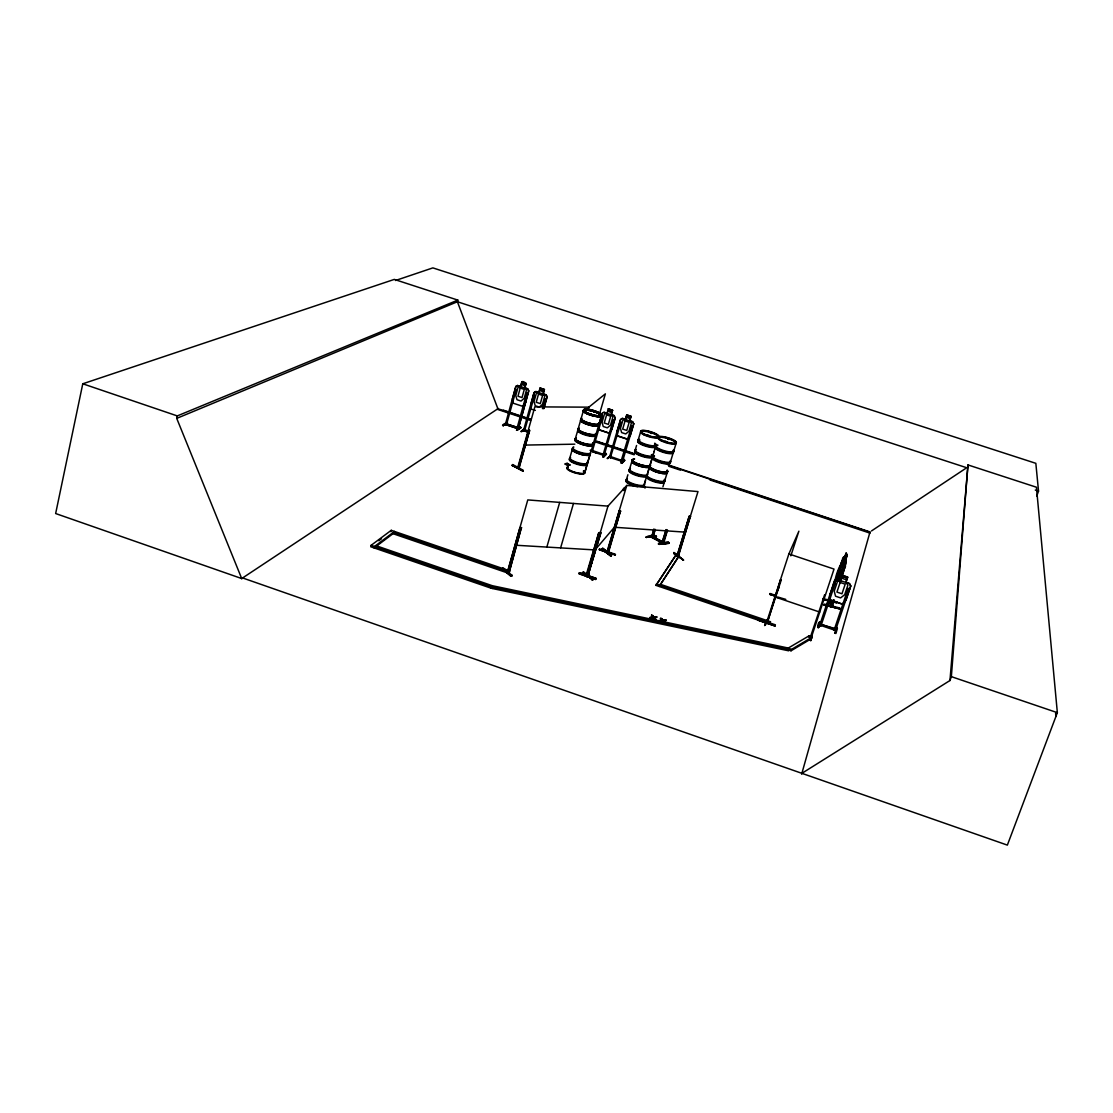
<?xml version="1.0" encoding="UTF-8"?>
<svg xmlns="http://www.w3.org/2000/svg" width="1113" height="1113" viewBox="0 0 1113 1113"><rect width="100%" height="100%" fill="white"/><g stroke="black" fill="none" stroke-linecap="round" stroke-linejoin="round"><path stroke-width="1.5" d="M830.159 594.328L830.117 599.851L842.513 604.095M607.935 551.13C606.168 550.448 609.187 552.257 607.489 552.674C611.427 553.008 605.124 549.641 608.714 550.991M606.988 551.269L606.46 552.785L607.211 552.994L619.774 511.09L618.925 511.27L619.774 511.09M588.234 576.103C590.641 573.64 585.883 574.628 588.777 574.558M587.33 576.228C587.274 572.249 588.638 577.424 585.828 576.144L598.766 532.737L600.408 532.431L587.525 576.576C583.156 576.158 590.906 574.266 586.481 574.558M834.221 600.394L832.162 606.891L831.453 606.668M832.552 605.375L832.107 606.822M831.244 606.168L833.4 599.726M831.634 604.637L832.385 604.916L831.119 606.182M801.889 773.326L949.959 680.516L951.351 676.648L967.962 464.928L1036.44 487.23L1057.35 712.668L1007.362 845.115L242.62 577.953L241.702 578.551L176.73 418.377L177.273 415.914L457.833 300.107L457.401 301.748L497.887 408.735L530.818 419.671M949.959 680.516L967.962 464.928M840.301 580.123L846.047 561.161M840.148 580.944L846.061 563.47L845.449 559.839M834.889 582.767C834.917 573.932 845.88 549.919 842.778 572.736M835.056 582.809L842.819 557.989L843.724 556.792L844.419 558.03M810.654 639.683L810.793 640.629L812.017 635.231M810.807 640.587L812.17 635.161M812.351 634.438L810.334 640.476M838.131 581.014L841.317 573.181L838.826 576.381L839.633 569.981L838.27 577.063L835.919 581.083M457.833 300.107L394.294 279.405L82.779 383.79L55.65 513.538L241.827 578.593L242.745 577.995M668.607 439.148L667.953 438.772M839.689 608.574L824.204 605.249L824.316 604.081L839.87 608.018L839.592 608.741L824.107 604.888M839.786 608.978L824.037 604.916M595.872 452.88L590.099 450.334M668.05 438.925L669.219 439.454L668.356 439.19M668.83 439.301L668.565 438.55M666.117 442.376L666.297 441.805M666.937 441.931L665.546 441.583M615.252 554.9L599.337 549.544L615.364 554.872L607.587 552.66M599.504 548.973L615.433 554.288L615.169 555.15M837.059 576.701C841.372 562.329 834.027 579.33 839.411 581.083L841.581 576.84M842.555 572.652L843.863 567.296M506.735 571.136L393.376 532.292L393.014 533.684L506.345 572.541L507.667 570.204L391.233 530.317L371.116 545.328L370.74 546.761L490.875 588.123L492.252 585.688L788.31 648.044L791.454 649.436L812.128 637.179L809.068 635.843L788.31 648.044L787.865 649.408L791.009 650.799L811.683 638.5L812.128 637.179M651.578 432.707L651.022 432.47M650.66 432.929L651.689 433.402M650.771 432.526L651.23 432.915M390.872 531.708L391.233 530.317M651.035 433.333L650.632 432.707M647.363 435.726L649.408 436.059M503.243 425.486C514.568 419.531 499.167 425.194 503.285 425.709L507.18 422.37L503.493 424.971M505.455 423.19L506.61 423.566C507.431 427.183 505.845 420.116 505.316 424.568L515.764 386.517L517.587 385.404C524.098 390.134 518.213 376.82 526.129 383.442L524.877 387.853L527.743 388.757L528.814 390.844L518.282 428.839L528.689 390.83L527.645 388.882L517.573 385.599L515.764 386.517M515.889 386.614L512.648 398.273L512.787 402.92M506.401 424.888L516.279 389.453L515.082 389.063M521.872 382.204L520.62 386.601L518.032 387.352L515.792 395.505L517.002 399.72L521.065 401.056L524.209 398.287L526.463 390.134L524.696 387.95L525.948 383.54M517.281 427.142L517.058 428.477L517.615 427.044L518.324 427.489M516.543 430.119L520.341 426.752L520.87 427.726L516.543 430.119L520.828 427.615M516.752 430.091L516.752 429.381M520.787 431.524L525.169 428.422M512.759 464.566L523.263 470.298L523.04 471.077L511.994 465.345L522.985 470.966M512.773 464.566L511.98 465.373M527.659 431.955C517.628 429.326 527.312 429.465 524.779 429.618M523.5 430.592L534.045 392.555L535.868 391.442L538.859 392.43L540.083 388.047L544.452 389.494L543.186 393.905L546.052 394.809L547.165 396.868L543.84 408.624M523.36 430.397L523.778 429.117L525.197 429.604M530.901 404.311L534.17 392.652M524.348 428.881L525.072 429.131L521.524 431.774M533.35 395.101L534.546 395.491L524.571 430.787M599.295 414.843L605.375 393.849L588.847 407.163L534.824 406.871L517.601 468.114C516.168 465.902 521.371 467.279 518.435 466.959M540.181 388.242L538.915 392.652L536.327 393.39L534.045 401.543L535.256 405.758L539.332 407.108L542.49 404.339L544.786 396.172L543.005 394.002L544.271 389.592M518.241 468.336L519.02 468.281L529.621 430.341L528.689 430.355L517.976 468.309L519.507 466.89M518.101 466.667L519.034 466.695L518.769 468.072L529.621 430.341M490.875 588.123L492.252 585.688L375.707 545.593M542.81 407.121L545.189 399.011L542.476 408.652M788.31 648.044L788.7 650.813L492.155 588.471L492.252 585.688M543.701 408.554L546.97 396.896M678.527 555.123L676.968 555.47M508.711 572.444C504.022 569.453 513.51 572.082 507.458 572.639L519.98 527.506L521.385 527.59L509.086 572.778M507.319 572.388L527.771 499.918L607.962 506.123L626.8 485.421L697.99 491.584L677.942 556.583M521.385 527.59L509.476 571.08L508.293 571.066L507.709 572.68L508.905 572.736M509.239 570.788L509.504 571.553M510.881 576.256L512.008 575.365L510.881 576.256L505.845 571.901M801.638 774.203L870.018 531.917L667.703 464.733M569.425 465.011L566.934 463.676L567.199 462.98M569.786 458.069L572.221 449.596M575.282 438.912L577.661 430.703M578.134 428.978L580.583 420.436M581.097 418.725L583.323 410.961M546.845 547.081L559.686 502.394M587.928 410.377L588.847 407.163M560.618 547.888L573.487 503.466M584.868 472.302L587.149 464.399L584.812 472.524M606.975 413.187L603.942 412.227L602.091 413.326L591.156 451.266C591.893 447.148 593.132 453.659 592.728 450.222M591.393 449.777L591.017 451.057M598.85 425.041L602.258 413.41M602.592 416.234L601.27 415.928L602.592 416.234L592.199 451.6M598.836 429.757L598.738 424.985L598.794 429.799L609.089 433.207L611.886 429.34L615.308 417.639L614.209 415.58L611.329 414.676L612.637 410.266L608.241 408.819L607.044 413.41L604.415 414.147L602.063 422.286L603.232 426.502L607.336 427.851L610.536 425.096L612.915 416.944L611.148 414.773L612.456 410.363M604.526 454.132C604.943 457.429 603.719 451.182 602.982 455.203L613.277 419.768L614.487 420.171L613.18 419.851M603.538 457.179L602.996 456.219L603.538 457.179L606.488 454.327L606.029 453.478M615.155 417.653L604.081 455.537L591.086 451.224M835.209 633.102L836.781 627.287L835.014 633.186L835.919 633.492L837.407 628.428L836.489 628.149M607.712 458.473L610.634 455.62M607.795 458.626L607.935 457.888M609.618 455.996L610.773 456.386C611.482 460.003 610.035 452.852 609.465 457.36L620.553 419.392L622.404 418.293L625.409 419.281L626.689 414.899L631.099 416.359L629.791 420.756L632.671 421.674L633.742 423.761L630.306 435.447L627.495 439.301L617.172 435.879L617.117 431.079L620.678 419.49M610.383 457.68L620.998 422.314L619.691 422.008L620.998 422.314M579.15 573.529L595.664 579.497L578.969 573.807L579.428 572.68L596.137 578.343L595.872 579.233L579.205 573.39M626.8 415.093L625.478 419.504L622.849 420.227L620.456 428.38L621.638 432.581L625.743 433.945L628.97 431.19L631.377 423.037L629.596 420.853L630.918 416.457M592.965 580.11L583.017 572.736L583.282 571.832L592.394 579.97M583.824 572.736L583.017 572.736M848.12 588.513L849.65 588.847L848.12 588.513L834.082 630.181L835.376 630.681L850.652 585.925M598.766 532.737L586.468 576.492M586.523 576.534L587.65 574.656M607.962 506.123L587.581 576.506L600.992 532.626M622.765 460.198L621.541 459.808L621.068 461.185L631.725 425.862L632.935 426.265L631.725 425.862M598.516 538.859L588.012 574.197M600.672 533.016L587.734 576.562L588.234 576.061M624.226 459.46L624.741 460.434L621.93 463.328L621.402 462.354L624.296 459.502L621.43 462.354M621.444 459.906L622.89 460.253L622.445 461.672L633.77 423.733M623.03 460.309L622.362 461.631M606.933 552.368L599.253 549.78L599.504 548.932M592.158 580.082L592.464 579.177M610.578 555.916L601.743 549.043L610.578 555.916L611.607 555.095L602.717 548.264L601.827 548.987M626.619 478.98L627.899 474.736M629.68 468.768L631.961 461.046M635.286 449.763L636.58 445.478M638.347 439.454L640.81 431.148M626.8 485.421L606.78 552.438M607.378 550.865L607.197 553.05M607.1 553.036L619.218 510.909L620.456 511.006L608.38 552.785M608.129 552.493L620.456 511.006M836.016 629.179C834.708 630.723 837.755 629.666 834.82 628.511L833.901 630.125L835.78 630.57M834.639 628.497L821.575 624.546L834.319 628.873M643.982 485.115L646.528 476.601M647.043 474.889L649.505 466.653M652.246 457.61L649.63 466.208M654.041 451.586L655.32 447.287M644.232 484.851L645.526 480.607M647.293 474.639L649.143 468.462M652.983 455.634L654.291 451.349M646.514 537.593C646.208 535.019 657.713 534.894 656.42 536.633L645.86 537.245L656.42 536.633M662.945 486.757L664.211 482.499M664.725 480.774L667.244 472.552A9.377 2.365 16.8 0 1 657.7 472.441A9.377 2.365 16.8 0 1 649.38 467.168A9.335 2.365 16.8 0 0 657.7 472.427A9.335 2.365 16.8 0 0 667.16 472.441M670.485 461.77L673.087 453.172M673.615 451.447L676.148 443.141A9.46 2.24 16.8 0 0 664.169 437.103A9.46 2.24 16.8 0 0 661.372 440.275A9.46 2.24 16.8 0 0 676.175 443.099M651.745 535.687L652.774 536.271C653.039 540.862 653.192 532.237 651.453 537.273L663.251 543.534L663.835 541.92L662.346 541.377L663.39 541.961M651.508 537.259L653.943 528.939M667.508 530.178L663.585 543.492L651.787 537.162L653.776 530.567M651.662 537.092L652.176 535.673M652.635 537.829L655.014 529.524M655.362 529.482L652.51 537.774M658.465 544.02L658.715 543.2C673.49 540.64 670.736 544.007 658.465 544.02L669.01 543.269L668.579 542.184L658.673 544.007M659.133 544.382L669.01 543.325M661.915 542.81L666.075 529.635M662.11 542.963L666.423 529.607M663.098 543.506L663.904 541.961M662.945 543.408L667.174 530.219M660.19 584.228L770.446 621.722L770.015 623.043L769.598 624.031L655.974 585.368L676.203 554.65L679.222 555.679L660.106 585.048M649.978 617.743L653.164 616.964L649.978 617.743L653.414 617.826L655.766 619.718L654.319 617.339L657.296 617.033M653.025 617.423L651.62 615.086L653.776 617.395M651.035 618.105L653.414 617.826M655.905 619.259L652.733 615.461M673.713 553.384L673.991 552.549L683.507 560.089L673.713 553.384L683.479 559.978M676.203 554.65L655.974 585.368M676.774 556.514L689.197 516.223L690.366 516.307L678.22 556.876M677.274 555.693L689.197 516.223M677.761 556.542C677.553 553.996 680.113 555.985 677.414 555.276M678.401 556.848L678.833 555.359M662.917 620.011C669.859 619.134 662.555 622.404 661.706 618.536L660.454 618.619L662.012 620.498L658.993 620.831L662.569 620.456L664.781 622.807L663.807 621.958M662.764 620.47L661.706 618.536M664.781 622.807L663.32 620.414L666.284 620.108M769.834 594.147L776.234 596.22M785.792 599.392L778.001 597.097M825.345 595.093L824.58 594.843L810.222 637.61M836.92 579.261L840.607 580.499L842.36 575.282L847.786 577.104L846.033 582.322L849.539 583.504L850.833 585.967L846.172 599.824L842.597 604.303L829.922 599.977L829.95 594.356M819.46 625.005L820.991 625.743L834.987 583.922M774.982 625.979L758.315 620.247L758.69 619.176L775.371 624.824L774.982 625.979L758.329 620.205M775.914 596.401L769.779 594.328L770.043 593.493L776.401 595.664M810.584 636.511L811.725 636.205M767.386 622.57C764.575 623.057 762.92 630.514 767.483 619.844M765.368 625.158L765.605 624.282M767.9 621.026L766.968 620.72L766.537 622.807M790.842 555.832L798.884 531.179L788.88 553.94L766.454 622.779L767.386 622.835M767.247 622.932L780.533 579.692M767.163 622.904L781.187 580.207M767.622 621.388L766.843 621.165L767.678 621.903M769.598 624.031L770.446 621.722M817.763 627.203L818.556 627.607L820.434 621.75L820.184 622.626C817.387 619.899 816.817 635.314 819.293 622.278M833.498 583.421L834.931 584.075M791.009 650.799L791.454 649.436M808.622 637.165L809.068 635.843M810.375 637.735L810.987 635.899L811.154 637.93L834.027 569.077L788.88 553.94M818.556 627.607L818.806 626.716M830.145 594.384L834.75 580.61L836.948 579.414L849.4 583.657L850.638 585.981M834.486 583.365L843.904 556.834M828.684 601.354L829.38 600.074M820.81 625.743L821.394 623.948C817.958 622.125 820.351 627.245 820.893 625.492M833.943 599.865L831.55 606.766L828.907 601.521L829.157 599.907M835.821 580.68L841.957 560.994L842.778 561.634M836.35 579.817L843.849 559.909L844.809 561.606L841.706 570.872L840.76 569.16L841.706 570.844L839.341 580.36M829.811 599.712L829.435 601.646L830.98 604.707M836.851 580.749L839.425 573.07L840.371 574.809L838.312 580.958M846.061 553.286L847.035 554.97L845.324 562.524L840.371 574.837L839.425 573.112L840.245 568.228L846.089 553.05L847.285 554.9L845.532 559.992M844.572 558.295L846.242 553.328M840.12 580.082L845.268 566.086L840.691 581.083M831.328 606.599L831.898 605.152L829.255 600.491L831.564 605.055M822.66 599.225L836.545 602.829L836.823 602.008L822.897 598.613M847.55 577.216L845.783 582.433L847.925 585.076L844.684 594.704L840.593 597.904L835.543 596.206L834.221 591.184L837.449 581.556L840.732 580.736M833.901 630.125L834.472 628.442M835.014 633.186L835.39 632.434M596.081 578.44L579.428 572.694M565.112 464.051L568.047 465.234M1036.773 495.995L1038.526 491.125L1035.841 463.328L432.874 267.885L395.505 280.504M767.747 621.388L767.163 620.72M593.799 412.102L594.62 411.866M594.147 411.81L594.3 411.393M594.718 412.033L594.412 411.963M764.909 624.977L767.706 619.204M767.052 621.235L767.803 621.263M594.036 411.504L594.537 411.518M591.184 414.398L591.657 414.203M589.737 414.3L591.546 415.079M591.56 414.439L590.641 413.799M593.326 411.573L594.231 412.033M769.779 594.328L776.22 596.234M780.422 579.943L781.117 580.36M590.057 414.523L590.906 413.897M775.552 595.358L778.863 587.664M839.564 567.24L841.706 562.9M839.439 580.875L841.386 576.715M836.573 602.648L822.716 599.17M836.795 580.889L838.103 578.621M679.222 555.679L659.174 586.454L659.772 585.549M512.008 575.365L503.132 567.811L502.06 568.66L511.743 576.297M512.537 398.217L512.648 403.031L522.901 406.384L525.447 402.475M522.901 406.384L525.586 402.544M652.969 537.802L652.719 536.271M646.5 537.342L656.35 536.438M587.191 576.228L585.953 576.2L586.523 574.586M842.541 604.039L846.005 599.67M818.458 627.412L820.434 621.75M624.713 460.323L621.346 463.008M621.193 463.078L624.156 460.045L621.402 463.05M621.346 460.281L611.065 456.72M506.345 572.541L507.264 571.595M609.479 457.346L609.854 456.066M607.058 458.375L610.717 455.774M603.079 456.316L605.959 453.394M602.787 456.956L605.959 454.09M604.081 455.356C601.938 455.579 602.996 452.601 604.484 454.299M603.009 454.174L592.756 450.626M617.089 431.107L617.325 435.767L627.468 439.092M631.071 416.387L626.689 414.899M612.609 410.294L608.241 408.819M392.806 533.837L374.121 547.93L374.497 546.497L394.503 531.43M378.796 540.737L381.481 538.734M517.281 430.355L520.87 427.726M516.822 429.479L520.369 426.766M516.682 429.966L520.341 427.448M546.274 399.484L545.064 399.094M547.137 396.882L546.052 394.809M503.285 425.709L506.985 423.107L506.332 422.787M530.748 404.297L530.887 409.069L535.367 410.363M544.41 389.508L540.083 388.047M527.965 393.446L526.769 393.042L516.975 428.422M241.702 578.551L498.29 408.471M871.465 530.957L965.611 468.462M526.087 383.47L521.719 382.037M534.143 392.68L535.896 391.609M836.934 579.219L834.569 580.527L819.683 625.325L819.85 623.67M665.477 441.277L665.685 441.318M648.879 436.282L648.392 435.781M651.175 433.11L650.382 432.707M176.73 418.377L457.401 301.748L967.03 467.836M590.168 413.813L589.403 414.217L590.196 414.606M590.627 414.606L589.862 414.175L591.991 414.718M593.605 411.88L594.551 411.573M611.607 555.095L602.717 548.264M611.19 555.832L602.467 548.904L611.343 555.957M502.728 568.618L511.563 576.172M811.6 636.399L810.904 636.163M608.964 551.283L607.197 550.907L607.879 551.227M518.964 468.309L518.435 468.017M666.645 442.251L665.977 441.917M653.915 616.936L656.253 616.672M663.167 620.887L666.144 620.567M648.851 435.642L649.616 436.393L648.503 436.24M651.578 433.235L650.312 432.776M658.618 543.867L668.482 542.838M586.064 576.172L587.567 576.534M677.107 554.997L678.207 555.081M608.338 552.758L607.392 552.702M609.312 457.151L610.661 457.596M517.712 468.114L518.658 468.072M566.934 463.676L570.023 465.067M836.239 629.235L834.458 628.664M821.436 624.24L820.253 623.6M524.14 445.103L574.837 444.17M529.259 430.147L528.689 430.355M665.337 441.764L664.572 441.569M666.437 442.278L666.687 442M647.168 435.406L648.169 435.712M683.507 560.089L673.963 552.549M651.355 432.734L650.799 432.72M621.68 459.864L621.36 461.144M514.999 545.189L595.038 549.933L614.362 527.256L685.469 532.167M590.474 413.813L590.739 414.286M591.573 449.819L592.659 450.362M520.3 527.757L521.691 527.84M599.1 532.974L600.408 533.057M518.644 427.559L517.434 427.169M518.282 428.839L505.33 424.554M505.692 423.121L505.399 424.401L518.408 428.755M619.538 511.145L620.776 511.229M689.517 516.446L690.686 516.529M649.004 436.268L648.281 436.199M651.425 433.402L650.813 433.152M777.792 597.611L777.111 597.278M492.558 587.038L789.145 649.449M657.407 472.079L656.03 471.62M651.244 433.374L650.465 433.124M648.058 435.141L648.809 435.364M648.322 436.324L649.519 436.018M666.311 442.362L665.574 442.348M831.814 605.138L832.58 605.43M845.546 566.6L844.725 565.947M819.752 625.103L835.446 630.431M523.555 430.453L527.771 431.872M667.703 439.051L668.51 439.412M665.95 442.195L665.018 441.931M1035.285 490.068L1038.526 491.125M603.969 412.394L614.112 415.706M622.404 418.488L632.56 421.799L633.575 423.775M535.854 391.637L545.954 394.934M598.947 429.688L609.061 432.999M503.229 410.113L519.674 415.566M522.957 416.665L531.179 419.392M596.971 441.249L633.158 453.255M595.01 440.985L634.521 454.104M669.08 465.596L869.907 532.292M497.247 409.292L530.233 420.255M594.565 441.624L604.456 444.908M607.754 446.007L634.146 454.772M668.788 466.277L680.335 470.117M710.024 479.981L870.018 533.127M609.354 457.29L622.654 461.589L621.332 461.297M529.496 431.441L524.96 430.063L527.91 431.051M569.939 464.928C566.294 462.312 562.135 464.107 568.214 464.997M842.485 575.518L847.522 577.257M774.885 596.902L819.683 612.067M758.412 620.024L775.093 625.701M951.351 676.648L1057.35 712.668M82.779 383.79L177.273 415.914M656.378 584.047L770.029 622.71M745.334 614.654L770.015 623.043M651.481 615.545L652.594 615.92M660.454 618.619L661.567 618.995M650.117 617.27L651.175 617.632M659.133 620.358L660.19 620.72M402.336 535.631L417.097 540.695M448.247 551.366L456.441 554.177M371.116 545.328L491.278 586.676M439.343 569.049L450.821 573M666.131 441.43L666.951 442.028M665.449 442.181L664.419 441.694M512.439 465.262L523.04 471.077M592.506 579.261L583.351 571.859M638.278 465.304L638.041 465.053A9.405 2.365 16.6 0 1 632.866 460.1M505.942 571.832L510.992 576.144M663.32 620.414L664.92 622.348M660.593 618.16L662.165 620.038M654.18 617.798L655.766 619.718M651.62 615.086L653.164 616.964M845.963 554.413L846.019 557.154L845.407 556.069M843.724 556.792L846.214 561.202M841.525 562.858L844.03 567.338M491.863 587.121L492.155 588.471M1055.625 713.224L1055.889 716.535M669.609 462.145A9.419 2.323 16.8 0 1 661.762 463.175A9.419 2.323 16.8 0 1 652.218 457.61M669.915 461.575A9.544 2.365 16.8 0 1 665.769 463.37A9.544 2.365 16.8 0 1 654.18 459.516A9.544 2.365 16.8 0 1 654.347 456.4M667.021 470.743A9.419 2.379 16.8 0 1 657.978 471.509A9.419 2.379 16.8 0 1 650.382 465.818A9.419 2.379 16.8 0 0 656.781 471.23A9.419 2.379 16.8 0 0 667.48 471.606A9.363 2.365 16.8 0 1 656.795 471.202A9.363 2.365 16.8 0 1 650.395 465.902A9.363 2.365 16.8 0 0 656.809 471.119A9.363 2.365 16.8 0 0 667.452 471.495M667.16 470.159A9.377 2.365 16.8 0 1 658.159 470.91A9.377 2.365 16.8 0 1 650.576 465.248M667.132 470.382A9.419 2.379 16.8 0 1 658.089 471.147A9.419 2.379 16.8 0 1 650.479 465.457M673.031 451.28A9.558 2.309 16.8 0 1 665.087 452.24A9.558 2.309 16.8 0 1 655.376 446.647M670.624 461.172A9.419 2.323 16.8 0 1 659.939 460.74A9.419 2.323 16.8 0 1 653.484 455.481M672.725 451.85A9.433 2.282 16.8 0 1 663.71 452.476A9.433 2.282 16.8 0 1 656.058 446.911M670.068 461.032A9.544 2.351 16.8 0 1 665.936 462.841A9.544 2.351 16.8 0 1 654.333 458.987A9.544 2.351 16.8 0 1 654.514 455.871M673.184 450.737A9.558 2.309 16.8 0 1 665.24 451.697A9.558 2.309 16.8 0 1 655.529 446.118M656.28 445.729A9.558 2.309 16.8 0 1 657.602 445.576M673.254 450.125A9.433 2.268 16.8 0 1 669.177 451.822A9.433 2.268 16.8 0 1 657.727 448.038A9.433 2.268 16.8 0 1 657.866 445.033M643.356 486.826A9.502 2.504 16.8 0 1 643.523 486.186M667.397 471.912A9.419 2.379 16.8 0 1 656.684 471.536A9.419 2.379 16.8 0 1 650.256 466.208M664.169 480.538A9.516 2.449 16.8 0 1 656.197 481.692A9.516 2.449 16.8 0 1 646.583 475.974M645.345 487.424A9.349 2.463 16.8 0 1 644.747 484.698M663.877 481.108A9.391 2.421 16.8 0 1 654.834 481.929A9.391 2.421 16.8 0 1 647.279 476.197M645.039 488.009A9.502 2.504 16.8 0 1 644.441 485.24M664.322 480.009A9.516 2.449 16.8 0 1 656.364 481.164A9.516 2.449 16.8 0 1 646.736 475.446M664.391 479.397A9.391 2.421 16.8 0 1 655.348 480.204A9.391 2.421 16.8 0 1 647.794 474.472M635.551 451.113A9.391 2.323 16.6 0 0 640.726 455.913A9.391 2.323 16.6 0 0 652.482 457.36L650.02 465.61A9.405 2.365 16.6 0 1 638.25 464.204A9.405 2.365 16.6 0 1 633.088 459.335M652.162 456.024A9.391 2.323 16.6 0 1 652.635 456.775M651.397 454.591A9.53 2.351 16.6 0 1 650.131 457.373A9.53 2.351 16.6 0 1 638.375 454.299A9.53 2.351 16.6 0 1 635.62 450.459M649.909 465.944A9.377 2.365 16.6 0 1 638.152 464.538A9.377 2.365 16.6 0 1 633.005 459.669A9.405 2.365 16.6 0 0 638.139 464.566A9.405 2.365 16.6 0 0 649.922 465.985A9.377 2.365 16.6 0 1 638.111 464.664A9.377 2.365 16.6 0 1 632.963 459.808M655.126 446.883A9.544 2.296 16.6 0 1 641.798 444.101A9.544 2.296 16.6 0 1 640.003 440.025M654.472 444.31A9.544 2.296 16.6 0 1 656.016 445.91A9.544 2.296 16.6 0 0 654.625 443.781M652.677 454.313A9.405 2.309 16.6 0 1 643.551 454.953A9.405 2.309 16.6 0 1 636.066 449.388M655.571 447.05A9.405 2.268 16.6 0 1 643.801 445.562A9.405 2.268 16.6 0 1 638.598 440.818M652.621 454.925A9.53 2.351 16.6 0 1 643.356 455.579A9.53 2.351 16.6 0 1 635.773 449.93M655.279 446.341A9.544 2.296 16.6 0 1 642.994 444.017A9.544 2.296 16.6 0 1 638.82 439.635M654.708 443.169A9.419 2.268 16.6 0 1 653.484 445.854A9.419 2.268 16.6 0 1 641.867 442.793A9.419 2.268 16.6 0 1 639.112 439.079M637.777 486.854A9.349 2.463 16.6 0 1 628.942 483.905A9.349 2.463 16.6 0 1 626.118 480.691A9.488 2.49 16.6 0 0 633.269 485.087A9.488 2.49 16.6 0 0 643.272 486.451M626.174 480.051A9.488 2.49 16.6 0 1 626.953 479.633M624.365 488.76A9.335 2.504 16.6 0 0 623.85 490.596A9.307 2.49 16.6 0 1 624.393 488.802M649.602 466.917A9.363 2.365 16.6 0 1 637.874 465.512A9.363 2.365 16.6 0 1 632.741 460.657A9.335 2.351 16.6 0 0 636.789 465.067A9.335 2.351 16.6 0 0 648.837 467.293M623.92 490.276A9.363 2.504 16.6 0 1 624.449 488.426M649.797 466.375A9.405 2.365 16.6 0 1 638.027 464.97M647.098 475.808A9.502 2.449 16.6 0 1 635.175 474.416A9.502 2.449 16.6 0 1 629.986 469.422M644.246 484.865A9.349 2.449 16.6 0 1 632.49 483.529A9.349 2.449 16.6 0 1 627.398 478.562M646.792 476.35A9.363 2.407 16.6 0 1 636.177 475.39A9.363 2.407 16.6 0 1 629.151 470.465M644.19 485.491A9.488 2.49 16.6 0 1 632.281 484.155A9.488 2.49 16.6 0 1 627.106 479.105M646.486 475.696A9.502 2.435 16.6 0 1 634.229 473.456A9.502 2.435 16.6 0 1 630.139 468.907M646.556 475.056A9.377 2.407 16.6 0 1 634.466 472.844A9.377 2.407 16.6 0 1 630.431 468.35M595.191 434.682A9.321 2.282 16.1 0 1 586.913 435.503A9.321 2.282 16.1 0 1 577.884 430.147M595.483 434.112A9.447 2.309 16.1 0 1 587.094 434.946A9.447 2.309 16.1 0 1 577.925 429.521M592.728 443.197A9.307 2.323 16.1 0 1 583.268 443.753A9.307 2.323 16.1 0 1 576.228 438.452M576.27 438.313A9.307 2.323 16.1 0 0 583.268 443.753A9.307 2.323 16.1 0 0 592.686 443.322A9.321 2.323 16.1 0 1 583.254 443.781A9.321 2.323 16.1 0 1 576.242 438.341M592.867 442.64A9.294 2.309 16.1 0 1 584.603 443.517A9.294 2.309 16.1 0 1 575.616 438.132M592.826 442.877A9.321 2.323 16.1 0 1 583.365 443.433A9.321 2.323 16.1 0 1 576.353 437.993M598.446 423.886A9.46 2.254 16.1 0 1 588.874 424.317A9.46 2.254 16.1 0 1 581.709 418.919M596.067 433.68A9.307 2.268 16.1 0 1 585.09 433.082A9.321 2.268 16.1 0 1 579.205 428.088A9.307 2.268 16.1 0 0 585.09 433.082A9.321 2.268 16.1 0 0 596.081 433.68M598.14 424.443A9.321 2.226 16.1 0 1 588.721 424.874A9.335 2.226 16.1 0 1 581.654 419.559A9.321 2.226 16.1 0 0 588.721 424.874A9.335 2.226 16.1 0 0 598.154 424.456M595.636 433.583A9.447 2.309 16.1 0 1 586.05 434.084A9.447 2.309 16.1 0 1 578.927 428.63M598.599 423.357A9.46 2.254 16.1 0 1 589.027 423.775A9.46 2.254 16.1 0 1 581.862 418.391M586.788 463.662A9.28 2.421 16.1 0 1 577.327 464.358A9.28 2.421 16.1 0 1 570.385 458.806M587.08 463.091A9.405 2.449 16.1 0 1 577.48 463.787A9.405 2.449 16.1 0 1 570.454 458.166M583.393 471.272A9.28 2.463 16.1 0 1 581.737 474.082A9.28 2.463 16.1 0 1 570.218 471.105A9.28 2.463 16.1 0 1 567.936 467.265M584.478 471.55A9.252 2.449 16.1 0 1 575.031 472.302A9.252 2.449 16.1 0 1 568.131 466.709M583.49 470.91A9.28 2.463 16.1 0 1 581.835 473.721A9.28 2.463 16.1 0 1 570.315 470.743A9.28 2.463 16.1 0 1 568.047 466.917M592.617 443.614A9.321 2.323 16.1 0 1 583.142 444.184A9.321 2.323 16.1 0 1 576.131 438.731M590.405 453.701A9.419 2.393 16.1 0 1 580.43 453.589A9.419 2.393 16.1 0 1 572.513 448.4M587.288 461.965A9.28 2.407 16.1 0 1 578.983 462.966A9.28 2.407 16.1 0 1 570.037 457.485M587.233 462.563A9.405 2.449 16.1 0 1 577.633 463.272A9.405 2.449 16.1 0 1 570.593 457.652M590.558 453.172A9.419 2.393 16.1 0 1 579.414 452.685A9.419 2.393 16.1 0 1 573.515 447.496M590.613 452.546A9.294 2.365 16.1 0 1 579.609 452.073A9.294 2.365 16.1 0 1 573.793 446.953M520.216 388.061L517.962 396.228L522.025 397.564L524.293 389.411L520.216 388.061M522.359 383.192L521.955 384.653L524.571 385.515L524.974 384.055L522.359 383.192M538.511 394.113L536.229 402.266L540.306 403.616L542.588 395.449L538.511 394.113M540.668 389.23L540.264 390.705L542.88 391.567L543.297 390.106L540.668 389.23M590.099 454.257L587.65 462.702L590.113 454.257M606.613 414.871L604.248 423.01L608.352 424.373L610.717 416.22L606.613 414.871M608.839 410.015L608.408 411.476L611.051 412.339L611.468 410.878L608.839 410.015M625.061 420.951L622.668 429.103L626.772 430.453L629.165 422.314L625.061 420.951M627.287 416.095L626.856 417.556L629.499 418.432L629.93 416.972L627.287 416.095M840.148 582.461L836.92 592.088L841.971 593.786L845.212 584.158L840.148 582.461M843.084 576.729L842.499 578.454L845.755 579.553L846.339 577.828L843.084 576.729M517.197 427.35L506.791 424.011L517.197 427.35M662.569 541.753L652.941 536.814L662.569 541.753M661.47 439.969A9.46 2.226 16.8 0 0 676.273 442.793A9.46 2.226 16.8 0 0 664.266 436.797A9.46 2.226 16.8 0 0 661.47 439.969M661.233 440.831A9.419 2.226 16.8 0 0 675.967 443.642A9.419 2.226 16.8 0 0 664.016 437.659A9.419 2.226 16.8 0 0 661.233 440.831M643.871 433.847A9.447 2.226 16.6 0 0 658.701 436.686A9.447 2.226 16.6 0 0 646.806 430.731A9.447 2.226 16.6 0 0 643.871 433.847M639.46 464.371A9.363 2.351 16.6 0 0 650.062 465.387A9.349 2.351 16.6 0 1 639.46 464.385A9.349 2.351 16.6 0 1 632.434 459.544A9.363 2.351 16.6 0 0 639.46 464.371M634.493 458.959A9.363 2.351 16.6 0 0 633.186 459.126A9.349 2.351 16.6 0 1 634.507 458.987M643.634 434.696A9.405 2.226 16.6 0 0 658.409 437.534A9.405 2.226 16.6 0 0 646.57 431.594A9.405 2.226 16.6 0 0 643.634 434.696M643.773 434.153A9.447 2.226 16.6 0 0 658.618 436.992A9.447 2.226 16.6 0 0 646.723 431.037A9.447 2.226 16.6 0 0 643.773 434.153M624.546 488.217A9.321 2.49 16.6 0 0 624.031 490.054A9.307 2.49 16.6 0 1 624.574 488.204M586.44 412.492A9.363 2.184 16.2 0 0 601.354 415.386A9.363 2.184 16.2 0 0 589.848 409.584A9.363 2.184 16.2 0 0 586.44 412.492A9.307 2.17 16.2 0 0 601.298 415.344A9.307 2.17 16.2 0 0 589.876 409.584A9.307 2.17 16.2 0 0 586.481 412.478M586.217 413.354A9.321 2.184 16.2 0 0 601.062 416.22A9.307 2.17 16.2 0 0 589.626 410.433A9.307 2.17 16.2 0 0 586.245 413.326A9.307 2.17 16.2 0 0 601.048 416.234A9.321 2.184 16.2 0 0 589.626 410.447A9.321 2.184 16.2 0 0 586.217 413.354A9.307 2.17 16.2 0 0 601.048 416.206A9.307 2.17 16.2 0 0 589.626 410.474A9.307 2.17 16.2 0 0 586.231 413.368M586.356 412.798A9.363 2.184 16.2 0 0 601.257 415.692A9.363 2.184 16.2 0 0 589.765 409.89A9.363 2.184 16.2 0 0 586.356 412.798M590.391 423.469A9.321 2.212 16.1 0 0 598.627 422.731A9.335 2.226 16.1 0 1 590.391 423.483A9.335 2.226 16.1 0 1 581.32 418.182A9.321 2.212 16.1 0 0 590.391 423.469M581.835 444.351A9.28 2.323 16.1 0 0 592.812 444.88A9.266 2.309 16.1 0 1 581.849 444.337A9.28 2.323 16.1 0 1 576.005 439.287A9.266 2.309 16.1 0 0 581.849 444.337M581.445 454.466A9.28 2.365 16.1 0 0 589.709 453.52A9.294 2.365 16.1 0 1 581.445 454.48A9.294 2.365 16.1 0 1 572.458 449.026A9.28 2.365 16.1 0 0 581.445 454.466"/></g></svg>
